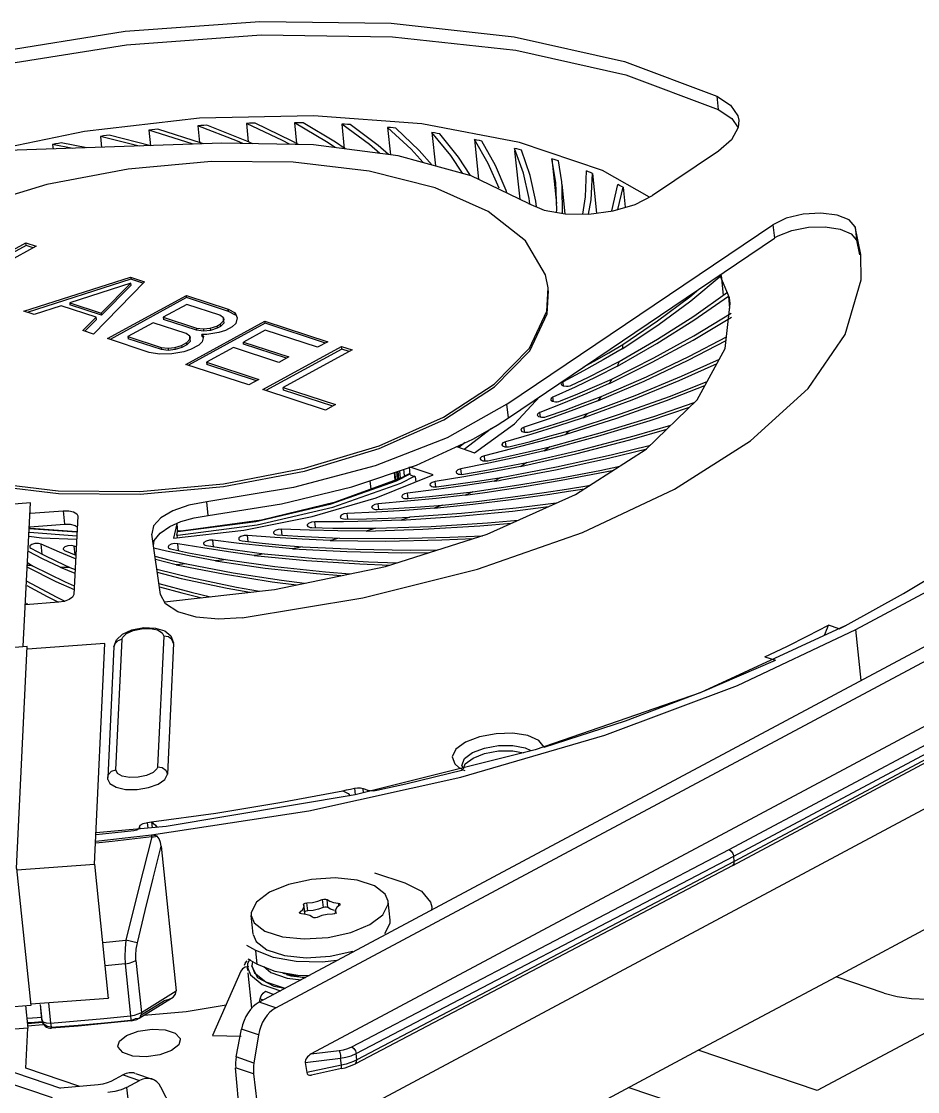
# Model space of a CAD drawing. Header units: millimetres. Extents: x 0 to 594, y 0 to 420.
# Drawn here: x 431.8 to 446.76, y 288.16 to 306.04 of the extents above; entities that cross this region are included whole.
import ezdxf

# ---------------------------------------------------------------- set-up
doc = ezdxf.new("R2010")
doc.units = ezdxf.units.MM
doc.header["$LTSCALE"] = 32.67
doc.layers.add('ASSEM_MEM', color=7, linetype='CONTINUOUS')

msp = doc.modelspace()

# ---------------------------------------------------------------- linework, layer by layer
at = {"layer": 'ASSEM_MEM', "color": 7, "linetype": 'CONTINUOUS'}
for p, q in [((443.403, 304.791), (443.426, 304.567)), ((443.403, 304.791), (443.631, 304.641)), ((434.767, 304.421), (432.847, 304.202)), ((436.673, 304.463), (434.767, 304.421)), ((438.481, 304.326), (436.673, 304.463)), ((443.426, 304.567), (443.654, 304.417)), ((443.654, 304.417), (443.759, 304.263)), ((434.802, 304.006), (434.074, 304.238)), ((434.738, 304.295), (434.767, 304.017)), ((435.403, 304.037), (434.738, 304.295)), ((435.558, 304.041), (434.888, 304.305)), ((435.55, 304.336), (435.582, 304.03)), ((436.153, 304.049), (435.55, 304.336)), ((436.353, 304.346), (436.389, 304)), ((436.889, 304.03), (436.353, 304.346)), ((437.142, 304.323), (437.184, 303.912)), ((437.607, 303.982), (437.142, 304.323)), ((437.909, 304.268), (437.956, 303.812)), ((438.299, 303.905), (437.909, 304.268)), ((440.112, 304.016), (438.481, 304.326)), ((443.759, 304.264), (443.649, 304.063)), ((443.77, 304.388), (443.759, 304.264)), ((432.847, 304.202), (431.251, 303.869)), ((433.114, 304.119), (433.133, 303.935)), ((433.761, 303.957), (433.114, 304.119)), ((433.955, 303.963), (433.262, 304.14)), ((433.924, 304.222), (433.951, 303.963)), ((434.646, 303.996), (433.924, 304.222)), ((438.649, 304.182), (438.707, 303.625)), ((438.962, 303.799), (438.649, 304.182)), ((439.356, 304.065), (439.425, 303.403)), ((439.589, 303.665), (439.356, 304.065)), ((443.649, 304.063), (443.431, 303.874)), ((435.141, 304.005), (427.709, 303.746)), ((432.315, 303.984), (432.323, 303.907)), ((432.656, 303.918), (432.315, 303.984)), ((432.889, 303.926), (432.46, 304.011)), ((434.667, 303.988), (434.646, 303.996)), ((434.834, 303.994), (434.802, 304.006)), ((435.489, 303.999), (435.403, 304.037)), ((435.657, 303.996), (435.558, 304.041)), ((436.268, 303.986), (436.153, 304.049)), ((437.035, 303.932), (436.889, 304.03)), ((437.78, 303.835), (437.607, 303.982)), ((438.502, 303.681), (438.299, 303.905)), ((440.175, 303.504), (440.025, 303.918)), ((441.494, 303.547), (440.112, 304.016)), ((439.158, 303.502), (438.962, 303.799)), ((440.029, 303.877), (440.113, 303.071)), ((440.65, 303.743), (440.727, 303)), ((440.714, 303.347), (440.65, 303.743)), ((440.814, 303.36), (440.76, 303.708)), ((443.431, 303.874), (442.33, 303.129)), ((433.575, 303.571), (432.221, 303.313)), ((437.598, 303.537), (436.333, 303.686)), ((438.701, 303.258), (437.598, 303.537)), ((439.769, 303.255), (439.589, 303.665)), ((442.278, 303.103), (441.494, 303.547)), ((440.273, 303.082), (440.175, 303.504)), ((440.821, 303.275), (440.814, 303.36)), ((441.327, 303.5), (441.395, 302.837)), ((439.587, 302.862), (438.701, 303.258)), ((440.818, 303.319), (440.869, 302.824)), ((441.75, 302.897), (441.84, 303.268)), ((441.84, 303.268), (441.875, 302.934)), ((440.285, 302.989), (440.273, 303.082)), ((440.393, 302.942), (440.381, 303.039)), ((442.039, 302.981), (442.33, 303.129)), ((440.212, 302.371), (439.587, 302.862)), ((439.901, 299.643), (444.341, 302.643)), ((444.341, 302.643), (444.364, 302.419)), ((445.726, 295.884), (458.443, 302.68)), ((445.711, 302.607), (445.734, 302.383)), ((445.81, 302.145), (445.711, 302.607)), ((430.551, 301.618), (431.869, 302.34)), ((431.874, 302.295), (430.605, 301.601)), ((432.044, 302.282), (430.894, 301.653)), ((431.874, 302.295), (431.869, 302.34)), ((431.869, 302.34), (432.044, 302.282)), ((431.994, 302.255), (431.874, 302.295)), ((439.924, 299.419), (444.364, 302.419)), ((440.543, 301.807), (440.212, 302.371)), ((445.734, 302.383), (445.786, 302.14)), ((459.15, 302.157), (435.765, 289.658)), ((445.813, 301.721), (445.81, 302.145)), ((431.833, 301.198), (433.617, 301.767)), ((433.617, 301.767), (433.621, 301.731)), ((433.617, 301.767), (433.85, 301.69)), ((440.587, 301.586), (440.543, 301.807)), ((442.969, 301.374), (443.475, 301.792)), ((443.616, 301.419), (443.456, 301.806)), ((443.475, 301.792), (443.465, 301.812)), ((443.475, 301.792), (443.509, 301.464)), ((433.621, 301.731), (431.89, 301.179)), ((433.621, 301.667), (432.602, 301.339)), ((433.85, 301.69), (432.998, 300.816)), ((433.126, 301.167), (433.621, 301.667)), ((433.625, 301.631), (433.13, 301.131)), ((433.824, 301.664), (433.621, 301.731)), ((433.625, 301.631), (433.621, 301.667)), ((433.231, 300.74), (434.549, 301.461)), ((434.553, 301.425), (433.274, 300.726)), ((434.553, 301.425), (434.549, 301.461)), ((434.549, 301.461), (435.248, 301.232)), ((435.252, 301.196), (434.553, 301.425)), ((443.018, 301.116), (443.58, 301.514)), ((443.022, 301.048), (443.597, 301.451)), ((443.597, 301.451), (443.618, 301.244)), ((443.628, 301.328), (443.616, 301.419)), ((432.007, 301.141), (431.833, 301.198)), ((432.46, 301.287), (432.007, 301.141)), ((433.043, 301.096), (432.46, 301.287)), ((432.602, 301.339), (432.605, 301.303)), ((432.602, 301.339), (433.126, 301.167)), ((433.13, 301.131), (432.605, 301.303)), ((434.556, 301.312), (434.163, 301.097)), ((435.109, 301.13), (434.556, 301.312)), ((435.252, 301.196), (435.248, 301.232)), ((435.248, 301.232), (435.366, 301.169)), ((435.369, 301.133), (435.252, 301.196)), ((443.544, 300.573), (443.628, 301.328)), ((432.823, 300.874), (433.043, 301.096)), ((433.047, 301.06), (432.853, 300.864)), ((433.047, 301.06), (433.043, 301.096)), ((433.126, 301.167), (433.13, 301.131)), ((434.163, 301.097), (434.167, 301.061)), ((434.163, 301.097), (434.716, 300.916)), ((434.72, 300.88), (434.167, 301.061)), ((434.541, 300.31), (435.86, 301.032)), ((435.168, 301.086), (435.109, 301.13)), ((435.115, 300.981), (435.17, 301.037)), ((435.17, 301.037), (435.168, 301.086)), ((435.168, 301.086), (435.172, 301.051)), ((435.17, 301.037), (435.174, 301.001)), ((435.369, 301.133), (435.366, 301.169)), ((435.366, 301.169), (435.398, 301.085)), ((435.398, 301.085), (435.373, 300.995)), ((435.864, 300.996), (435.86, 301.032)), ((435.86, 301.032), (436.908, 300.688)), ((443.008, 300.716), (443.648, 301.1)), ((443.018, 300.785), (443.644, 301.165)), ((432.998, 300.816), (432.823, 300.874)), ((433.995, 301.005), (433.574, 300.775)), ((434.548, 300.824), (433.995, 301.005)), ((435.864, 300.996), (434.585, 300.296)), ((434.716, 300.916), (434.72, 300.88)), ((434.716, 300.916), (434.832, 300.902)), ((434.835, 300.866), (434.72, 300.88)), ((434.832, 300.902), (434.946, 300.914)), ((434.832, 300.902), (434.835, 300.866)), ((434.95, 300.878), (434.835, 300.866)), ((435.093, 300.841), (434.893, 300.809)), ((434.946, 300.914), (435.059, 300.95)), ((434.946, 300.914), (434.95, 300.878)), ((435.063, 300.915), (434.95, 300.878)), ((435.059, 300.95), (435.115, 300.981)), ((435.059, 300.95), (435.063, 300.915)), ((435.119, 300.945), (435.063, 300.915)), ((435.203, 300.877), (435.093, 300.841)), ((435.115, 300.981), (435.119, 300.945)), ((435.174, 301.001), (435.119, 300.945)), ((435.316, 300.938), (435.204, 300.877)), ((435.373, 300.995), (435.316, 300.938)), ((435.866, 300.882), (435.502, 300.683)), ((436.869, 300.666), (435.864, 300.996)), ((436.74, 300.596), (435.866, 300.882)), ((433.93, 300.511), (433.231, 300.74)), ((433.574, 300.775), (433.578, 300.739)), ((433.574, 300.775), (434.127, 300.593)), ((434.131, 300.558), (433.578, 300.739)), ((434.47, 300.628), (434.554, 300.674)), ((434.607, 300.78), (434.548, 300.824)), ((434.554, 300.674), (434.609, 300.73)), ((434.558, 300.638), (434.554, 300.674)), ((434.613, 300.694), (434.558, 300.638)), ((434.607, 300.78), (434.611, 300.744)), ((434.609, 300.73), (434.607, 300.78)), ((434.609, 300.73), (434.613, 300.694)), ((434.812, 300.688), (434.757, 300.632)), ((434.811, 300.776), (434.807, 300.812)), ((434.807, 300.812), (434.837, 300.778)), ((434.893, 300.809), (434.807, 300.812)), ((434.821, 300.764), (434.811, 300.776)), ((434.837, 300.778), (434.812, 300.688)), ((435.505, 300.647), (435.502, 300.683)), ((435.502, 300.683), (436.259, 300.435)), ((436.042, 289.564), (457.117, 300.828)), ((436.908, 300.688), (436.74, 300.596)), ((442.926, 300.38), (443.559, 300.708)), ((442.95, 300.449), (443.566, 300.772)), ((434.103, 300.478), (433.93, 300.511)), ((434.304, 300.486), (434.103, 300.478)), ((434.127, 300.593), (434.131, 300.558)), ((434.127, 300.593), (434.243, 300.58)), ((434.246, 300.544), (434.131, 300.558)), ((434.243, 300.58), (434.357, 300.592)), ((434.243, 300.58), (434.246, 300.544)), ((434.361, 300.556), (434.246, 300.544)), ((434.504, 300.519), (434.304, 300.486)), ((434.357, 300.592), (434.47, 300.628)), ((434.357, 300.592), (434.361, 300.556)), ((434.474, 300.592), (434.361, 300.556)), ((434.47, 300.628), (434.474, 300.592)), ((434.558, 300.638), (434.474, 300.592)), ((434.617, 300.556), (434.504, 300.519)), ((434.757, 300.632), (434.617, 300.556)), ((435.333, 300.591), (434.885, 300.345)), ((436.091, 300.342), (435.333, 300.591)), ((436.219, 300.413), (435.505, 300.647)), ((435.823, 299.89), (437.141, 300.611)), ((437.146, 300.567), (435.877, 299.873)), ((437.316, 300.554), (436.166, 299.925)), ((437.146, 300.567), (437.141, 300.611)), ((437.141, 300.611), (437.316, 300.554)), ((437.267, 300.527), (437.146, 300.567)), ((439.689, 299.979), (440.275, 300.581)), ((439.695, 299.935), (440.28, 300.537)), ((441.823, 300.571), (441.505, 300.384)), ((441.6, 300.505), (441.834, 300.645)), ((443.075, 299.719), (443.544, 300.573)), ((435.59, 299.967), (434.541, 300.31)), ((434.885, 300.345), (434.888, 300.309)), ((434.885, 300.345), (435.758, 300.059)), ((435.719, 300.037), (434.888, 300.309)), ((436.259, 300.435), (436.091, 300.342)), ((441.513, 300.223), (441.771, 300.356)), ((442.778, 300.042), (443.408, 300.325)), ((442.816, 300.111), (443.449, 300.399)), ((441.745, 300.281), (441.396, 300.104)), ((435.758, 300.059), (435.59, 299.967)), ((438.839, 299.427), (439.689, 299.979)), ((440.846, 299.941), (440.838, 300.021)), ((441.609, 299.99), (441.232, 299.825)), ((441.37, 299.94), (441.65, 300.065)), ((442.565, 299.706), (443.205, 299.956)), ((442.616, 299.775), (443.241, 300.022)), ((436.872, 299.547), (435.823, 299.89)), ((436.171, 299.88), (436.166, 299.925)), ((436.166, 299.925), (437.04, 299.639)), ((436.991, 299.612), (436.171, 299.88)), ((457.235, 299.804), (436.634, 288.794)), ((438.844, 299.382), (439.695, 299.935)), ((440.024, 299.315), (440.449, 299.773)), ((441.173, 299.66), (441.472, 299.775)), ((437.04, 299.639), (436.872, 299.547)), ((439.901, 299.643), (438.904, 299.085)), ((439.924, 299.419), (439.901, 299.643)), ((440.677, 299.682), (440.669, 299.763)), ((441.418, 299.701), (441.015, 299.549)), ((442.226, 298.893), (443.075, 299.719)), ((442.289, 299.375), (442.949, 299.597)), ((442.352, 299.442), (443.026, 299.672)), ((443.612, 292.208), (457.53, 299.647)), ((437.766, 298.951), (438.839, 299.427)), ((440.459, 299.426), (440.451, 299.508)), ((441.172, 299.416), (440.746, 299.278)), ((443.686, 292.096), (457.599, 299.533)), ((457.608, 299.442), (443.695, 292.006)), ((437.768, 298.905), (438.844, 299.382)), ((439.188, 298.893), (439.645, 299.242)), ((439.36, 298.835), (440.024, 299.315)), ((440.195, 299.177), (440.186, 299.259)), ((440.281, 299.184), (440.604, 299.283)), ((440.746, 299.278), (440.314, 299.145)), ((442.026, 299.115), (442.638, 299.294)), ((443.671, 291.942), (457.587, 299.379)), ((438.388, 298.629), (439.329, 299.062)), ((440.314, 299.145), (439.876, 299.017)), ((440.291, 299.024), (440.624, 299.115)), ((440.873, 299.136), (440.429, 299.014)), ((440.624, 299.115), (440.955, 299.208)), ((441.139, 298.882), (442.026, 299.115)), ((441.951, 299.05), (442.571, 299.228)), ((436.52, 298.574), (437.766, 298.951)), ((436.522, 298.528), (437.768, 298.905)), ((439.058, 298.937), (439.36, 298.835)), ((439.202, 299.004), (439.098, 298.924)), ((439.979, 298.897), (439.524, 298.785)), ((439.814, 298.968), (439.828, 298.948)), ((439.828, 298.948), (439.867, 298.934)), ((439.885, 298.936), (439.876, 299.017)), ((439.954, 298.937), (440.291, 299.024)), ((440.429, 299.014), (439.979, 298.897)), ((440.234, 298.671), (441.139, 298.882)), ((440.276, 298.853), (440.618, 298.935)), ((441.042, 298.135), (442.226, 298.893)), ((441.048, 298.816), (441.951, 299.05)), ((441.595, 298.743), (442.233, 298.899)), ((441.641, 298.797), (442.294, 298.959)), ((442.696, 298.225), (443.964, 299.035)), ((439.532, 298.704), (439.524, 298.785)), ((439.584, 298.701), (439.931, 298.775)), ((439.931, 298.775), (440.276, 298.853)), ((440.524, 298.866), (440.064, 298.759)), ((440.128, 298.605), (441.048, 298.816)), ((435.166, 298.315), (436.52, 298.574)), ((435.169, 298.27), (436.522, 298.528)), ((438.076, 298.393), (438.063, 298.519)), ((438.077, 298.524), (438.09, 298.399)), ((438.104, 298.533), (438.116, 298.408)), ((438.191, 298.454), (438.18, 298.559)), ((438.287, 298.464), (438.273, 298.598)), ((438.667, 298.465), (438.285, 298.594)), ((439.14, 298.484), (439.132, 298.563)), ((439.882, 298.603), (440.234, 298.671)), ((440.776, 298.412), (441.451, 298.54)), ((441.425, 298.492), (441.684, 298.546)), ((441.451, 298.54), (441.783, 298.609)), ((431.143, 298.349), (432.408, 298.2)), ((438.053, 298.36), (436.941, 297.968)), ((437.039, 298.012), (438.135, 298.415)), ((437.613, 298.367), (437.628, 298.228)), ((437.717, 298.082), (438.667, 298.465)), ((438.037, 298.379), (438.023, 298.506)), ((438.043, 298.381), (438.03, 298.508)), ((438.28, 298.477), (438.053, 298.36)), ((438.13, 298.324), (438.37, 298.447)), ((438.135, 298.415), (438.273, 298.489)), ((438.287, 298.464), (438.376, 298.434)), ((438.385, 298.351), (438.376, 298.434)), ((438.713, 298.263), (438.704, 298.355)), ((439.686, 298.357), (439.207, 298.286)), ((439.446, 298.365), (439.804, 298.42)), ((439.711, 298.37), (439.686, 298.357)), ((439.761, 298.396), (439.711, 298.37)), ((439.804, 298.42), (439.761, 298.396)), ((440.096, 298.297), (440.776, 298.412)), ((440.187, 298.27), (440.808, 298.376)), ((440.808, 298.376), (441.425, 298.492)), ((431.147, 298.304), (432.412, 298.155)), ((432.408, 298.2), (433.772, 298.188)), ((433.772, 298.188), (435.166, 298.315)), ((433.775, 298.143), (435.169, 298.27)), ((436.339, 298.251), (434.889, 298.012)), ((436.995, 297.924), (438.13, 298.324)), ((438.725, 298.22), (438.242, 298.161)), ((438.251, 298.068), (438.242, 298.161)), ((439.207, 298.286), (438.725, 298.22)), ((438.971, 298.141), (439.333, 298.182)), ((439.205, 298.124), (439.533, 298.17)), ((439.333, 298.182), (439.588, 298.219)), ((439.533, 298.17), (439.861, 298.218)), ((439.861, 298.218), (440.187, 298.27)), ((440.522, 298.17), (440.896, 298.227)), ((440.615, 298.143), (440.926, 298.19)), ((440.896, 298.227), (441.269, 298.288)), ((440.926, 298.19), (441.197, 298.234)), ((441.16, 297.503), (442.696, 298.225)), ((441.269, 298.288), (441.285, 298.29)), ((431.945, 297.995), (430.701, 297.902)), ((431.822, 295.601), (431.945, 297.995)), ((432.412, 298.155), (433.775, 298.143)), ((434.913, 297.788), (434.889, 298.012)), ((435.805, 297.713), (437.039, 298.012)), ((438.235, 298.023), (437.75, 297.982)), ((437.76, 297.891), (437.75, 297.982)), ((438.72, 298.07), (438.235, 298.023)), ((439.205, 298.124), (438.72, 298.07)), ((439.572, 297.474), (441.042, 298.135)), ((439.973, 298.053), (440.615, 298.143)), ((431.945, 297.823), (432.492, 297.864)), ((432.492, 297.864), (432.516, 297.64)), ((436.941, 297.968), (435.706, 297.682)), ((435.732, 297.631), (436.995, 297.924)), ((437.242, 297.731), (437.233, 297.821)), ((437.642, 297.924), (437.661, 297.902)), ((438.686, 297.906), (438.201, 297.872)), ((439.142, 297.82), (438.279, 297.757)), ((438.46, 297.933), (438.823, 297.961)), ((439.994, 297.861), (440.596, 297.934)), ((431.933, 297.597), (432.516, 297.64)), ((432.736, 297.773), (432.668, 296.464)), ((432.735, 297.78), (432.736, 297.773)), ((434.388, 297.649), (434.335, 297.406)), ((434.388, 297.649), (434.402, 297.514)), ((434.407, 297.46), (435.732, 297.631)), ((435.706, 297.682), (434.408, 297.515)), ((434.499, 297.535), (435.805, 297.713)), ((436.703, 297.591), (436.694, 297.679)), ((437.115, 297.763), (437.129, 297.743)), ((438.133, 297.707), (437.652, 297.691)), ((439.449, 297.612), (439.976, 297.656)), ((432.716, 297.505), (431.926, 297.563)), ((431.929, 297.505), (432.719, 297.447)), ((431.932, 297.577), (431.955, 297.573)), ((431.955, 297.573), (432.718, 297.52)), ((432.69, 297.621), (432.727, 297.599)), ((433.999, 297.611), (433.97, 297.481)), ((433.97, 297.481), (433.97, 297.474)), ((434.116, 296.469), (433.97, 297.474)), ((434.111, 297.493), (434.272, 297.603)), ((434.39, 297.459), (434.402, 297.514)), ((434.39, 297.46), (434.407, 297.46)), ((434.39, 297.459), (434.395, 297.412)), ((434.392, 297.531), (434.499, 297.535)), ((434.408, 297.515), (434.392, 297.514)), ((435.578, 297.351), (435.567, 297.454)), ((436.001, 297.497), (436.007, 297.485)), ((436.147, 297.457), (436.137, 297.556)), ((436.567, 297.62), (436.576, 297.604)), ((437.552, 297.527), (437.077, 297.531)), ((437.553, 297.527), (438.497, 297.557)), ((437.871, 296.937), (439.572, 297.474)), ((438.497, 297.557), (439.449, 297.612)), ((439.407, 296.892), (441.16, 297.503)), ((431.925, 297.44), (432.131, 297.411)), ((432.141, 297.141), (432.124, 297.309)), ((432.131, 297.411), (432.716, 297.389)), ((432.694, 297.128), (432.678, 297.276)), ((432.71, 297.265), (432.678, 297.276)), ((434.419, 297.196), (434.406, 297.315)), ((434.835, 297.316), (434.836, 297.312)), ((434.884, 297.284), (435.202, 297.234)), ((435, 297.266), (434.989, 297.374)), ((435.422, 297.396), (435.426, 297.387)), ((436.322, 297.231), (435.872, 297.273)), ((436.757, 297.422), (437.105, 297.407)), ((438.814, 297.377), (439.339, 297.401)), ((432.147, 297.065), (431.912, 297.186)), ((431.95, 297.241), (432.162, 297.13)), ((432.496, 297.238), (432.494, 297.227)), ((432.516, 297.202), (432.702, 297.124)), ((434.219, 297.19), (434.005, 297.239)), ((434.623, 297.106), (434.219, 297.19)), ((434.244, 297.26), (434.244, 297.259)), ((434.286, 297.228), (434.587, 297.165)), ((435.034, 297.028), (434.623, 297.106)), ((435.683, 297.118), (435.251, 297.178)), ((435.849, 297.145), (436.71, 297.067)), ((431.899, 296.921), (432.371, 296.681)), ((431.902, 296.993), (431.98, 296.948)), ((431.98, 296.948), (432.527, 296.676)), ((432.443, 296.922), (432.147, 297.065)), ((432.443, 296.922), (432.687, 296.823)), ((432.606, 296.917), (432.69, 296.883)), ((434.38, 296.963), (434.032, 297.049)), ((434.549, 296.978), (435.328, 296.829)), ((435.034, 297.028), (435.866, 296.909)), ((435.202, 297.049), (436.025, 296.935)), ((435.866, 296.909), (436.723, 296.815)), ((436.02, 296.551), (437.871, 296.937)), ((446.518, 296.483), (447.441, 297.036)), ((434.055, 296.892), (434.624, 296.75)), ((434.063, 296.838), (434.463, 296.736)), ((434.463, 296.736), (435.232, 296.571)), ((434.624, 296.75), (435.387, 296.59)), ((436.723, 296.815), (437.127, 296.782)), ((437.493, 296.411), (439.407, 296.892)), ((431.883, 296.617), (432.223, 296.431)), ((431.887, 296.687), (432.373, 296.426)), ((432.371, 296.681), (432.673, 296.549)), ((432.527, 296.676), (432.676, 296.612)), ((434.09, 296.651), (434.629, 296.505)), ((434.098, 296.596), (434.474, 296.492)), ((434.185, 296.342), (436.02, 296.551)), ((435.232, 296.571), (435.606, 296.504)), ((435.387, 296.59), (435.772, 296.523)), ((435.983, 296.679), (436.386, 296.628)), ((437.091, 287.66), (453.912, 296.651)), ((432.223, 296.431), (432.416, 296.34)), ((432.373, 296.426), (432.522, 296.356)), ((434.474, 296.492), (434.807, 296.413)), ((434.629, 296.505), (434.954, 296.43)), ((435.479, 296.077), (437.493, 296.411)), ((445.548, 295.945), (446.518, 296.483)), ((432.414, 296.336), (431.866, 296.296)), ((431.882, 296.321), (431.895, 296.313)), ((443.749, 294.946), (445.726, 295.884)), ((444.924, 295.774), (445.269, 295.952)), ((445.447, 295.891), (445.269, 295.952)), ((445.815, 295.03), (445.726, 295.884)), ((433.34, 295.591), (433.38, 295.709)), ((433.372, 293.537), (433.476, 295.719)), ((433.476, 295.719), (433.403, 295.695)), ((433.476, 295.719), (433.478, 295.731)), ((433.478, 295.731), (433.481, 295.743)), ((433.481, 295.743), (433.487, 295.755)), ((434.172, 295.771), (434.069, 293.589)), ((434.289, 295.775), (434.335, 295.662)), ((434.335, 295.648), (434.308, 295.713)), ((434.335, 295.648), (434.335, 295.661)), ((431.889, 295.597), (430.446, 295.489)), ((431.714, 291.888), (431.889, 295.597)), ((433.188, 295.649), (431.894, 295.552)), ((433.014, 291.962), (433.188, 295.649)), ((433.34, 295.591), (433.236, 293.409)), ((434.335, 295.648), (434.233, 293.466)), ((443.173, 294.844), (444.386, 295.367)), ((444.207, 295.428), (444.386, 295.367)), ((458.121, 295.151), (445.077, 288.18)), ((441.88, 294.359), (443.173, 294.844)), ((440.522, 293.919), (441.88, 294.359)), ((440.37, 293.873), (437.369, 293.121)), ((439.049, 293.882), (438.986, 293.755)), ((439.325, 293.825), (439.524, 293.902)), ((438.986, 293.755), (439.029, 293.636)), ((439.15, 293.609), (439.194, 293.726)), ((439.194, 293.726), (439.325, 293.825)), ((439.204, 293.638), (439.334, 293.735)), ((433.299, 293.513), (433.372, 293.537)), ((433.398, 293.478), (433.372, 293.537)), ((438.693, 293.42), (439.169, 293.54)), ((439.029, 293.636), (439.099, 293.577)), ((439.099, 293.577), (439.169, 293.54)), ((439.183, 293.548), (439.15, 293.609)), ((439.169, 293.54), (439.195, 293.525)), ((439.175, 293.562), (439.204, 293.638)), ((433.237, 293.377), (433.271, 293.31)), ((433.479, 293.433), (433.398, 293.478)), ((433.602, 293.41), (433.479, 293.433)), ((436.591, 292.855), (439.132, 293.414)), ((437.159, 293.19), (437.247, 293.141)), ((437.353, 293.23), (437.364, 293.12)), ((437.506, 293.155), (437.498, 293.227)), ((437.498, 293.227), (437.578, 293.2)), ((437.58, 293.174), (437.578, 293.2)), ((437.578, 293.2), (437.621, 293.191)), ((437.369, 293.121), (434.214, 292.591)), ((437.247, 293.141), (437.281, 293.106)), ((433.969, 292.45), (436.591, 292.855)), ((433.901, 292.66), (433.969, 292.669)), ((433.912, 292.563), (433.901, 292.66)), ((433.969, 292.669), (433.979, 292.569)), ((433.039, 292.347), (433.969, 292.45)), ((434.214, 292.591), (433.041, 292.484)), ((433.674, 292.524), (433.722, 292.536)), ((433.766, 292.579), (433.769, 292.55)), ((433.308, 292.341), (433.037, 292.315)), ((433.973, 292.418), (433.308, 292.341)), ((434.127, 292.264), (434.116, 292.327)), ((434.127, 292.264), (434.378, 289.845)), ((437.31, 288.91), (443.612, 292.208)), ((437.384, 288.799), (443.686, 292.096)), ((443.695, 292.006), (443.686, 292.096)), ((431.72, 291.865), (433.014, 291.962)), ((433.014, 291.962), (433.246, 289.72)), ((443.671, 291.942), (437.37, 288.628)), ((443.695, 292.006), (437.395, 288.692)), ((431.714, 291.888), (431.951, 289.601)), ((437.692, 291.82), (438.194, 291.65)), ((438.194, 291.65), (438.473, 291.511)), ((436.818, 291.372), (436.832, 291.238)), ((436.911, 291.237), (436.897, 291.371)), ((436.506, 291.286), (436.52, 291.151)), ((436.513, 291.263), (436.506, 291.286)), ((436.512, 291.246), (436.513, 291.263)), ((436.527, 291.129), (436.513, 291.263)), ((436.531, 291.311), (436.562, 291.316)), ((436.562, 291.316), (436.653, 291.324)), ((436.575, 291.182), (436.562, 291.316)), ((436.667, 291.19), (436.575, 291.182)), ((436.755, 291.209), (436.667, 291.19)), ((436.832, 291.238), (436.755, 291.209)), ((436.86, 291.246), (436.832, 291.238)), ((436.89, 291.245), (436.86, 291.246)), ((436.911, 291.237), (436.89, 291.245)), ((436.955, 291.208), (436.911, 291.237)), ((437.019, 291.188), (436.955, 291.208)), ((437.005, 291.322), (437.082, 291.311)), ((437.082, 291.311), (437.086, 291.277)), ((437.952, 291.028), (437.919, 291.341)), ((438.646, 291.249), (438.64, 291.195)), ((435.664, 290.791), (435.631, 291.105)), ((436.444, 291.141), (436.435, 291.151)), ((436.468, 291.134), (436.444, 291.141)), ((436.448, 291.144), (436.446, 291.167)), ((436.545, 291.124), (436.468, 291.134)), ((436.989, 291.13), (436.897, 291.122)), ((437.02, 291.135), (436.989, 291.13)), ((437.04, 291.16), (437.038, 291.183)), ((437.038, 291.183), (437.045, 291.16)), ((437.045, 291.16), (437.047, 291.136)), ((445.394, 290.082), (447.335, 291.12)), ((437.296, 290.821), (437.613, 290.953)), ((433.153, 290.653), (433.541, 290.693)), ((435.664, 290.79), (435.713, 290.671)), ((435.713, 290.671), (435.894, 290.531)), ((436.152, 290.751), (436.518, 290.714)), ((436.518, 290.714), (436.916, 290.739)), ((436.916, 290.739), (437.296, 290.821)), ((435.708, 290.518), (435.558, 290.604)), ((435.731, 290.294), (435.708, 290.518)), ((436.002, 290.401), (435.708, 290.518)), ((435.894, 290.531), (436.185, 290.437)), ((436.948, 290.425), (437.328, 290.507)), ((433.527, 290.299), (433.193, 290.265)), ((433.527, 290.299), (433.617, 289.429)), ((433.707, 290.354), (433.797, 289.484)), ((435.533, 290.309), (435.511, 290.269)), ((435.533, 290.309), (435.561, 290.348)), ((435.572, 290.303), (435.57, 290.237)), ((435.611, 290.373), (435.572, 290.303)), ((435.575, 290.383), (435.731, 290.294)), ((435.654, 290.338), (435.643, 290.267)), ((435.731, 290.294), (436.026, 290.177)), ((436.383, 290.334), (436.002, 290.401)), ((436.185, 290.437), (436.551, 290.4)), ((436.815, 290.324), (436.383, 290.334)), ((436.551, 290.4), (436.948, 290.425)), ((437.062, 290.351), (436.815, 290.324)), ((435.46, 290.176), (434.986, 289.1)), ((435.488, 290.215), (435.46, 290.176)), ((435.575, 290.188), (435.57, 290.237)), ((435.57, 290.237), (435.619, 290.112)), ((435.641, 289.557), (435.58, 290.148)), ((435.645, 290.245), (435.643, 290.267)), ((435.643, 290.267), (435.688, 290.149)), ((435.744, 290.066), (435.645, 290.245)), ((435.688, 290.149), (435.873, 289.998)), ((435.84, 290.251), (435.96, 290.152)), ((435.96, 290.152), (436.233, 290.059)), ((436.026, 290.177), (436.407, 290.11)), ((436.483, 290.071), (436.157, 290.135)), ((436.222, 290.122), (436.291, 290.099)), ((435.619, 290.112), (435.815, 289.952)), ((436.015, 289.917), (435.744, 290.066)), ((435.815, 289.952), (436.12, 289.848)), ((435.873, 289.998), (436.177, 289.895)), ((436.233, 290.059), (436.465, 290.032)), ((436.291, 290.099), (436.542, 290.071)), ((436.407, 290.11), (436.602, 290.105)), ((436.537, 290.071), (436.483, 290.071)), ((443.093, 288.853), (445.394, 290.082)), ((446.199, 289.81), (445.394, 290.082)), ((433.797, 289.484), (434.378, 289.845)), ((435.829, 289.808), (435.87, 289.841)), ((435.871, 289.84), (435.937, 289.812)), ((435.937, 289.812), (436.008, 289.788)), ((436.186, 289.883), (436.015, 289.917)), ((431.951, 289.601), (430.507, 289.493)), ((431.863, 289.602), (431.903, 289.221)), ((431.952, 289.623), (431.951, 289.601)), ((433.246, 289.72), (431.952, 289.623)), ((432.11, 289.618), (432.137, 289.357)), ((432.137, 289.364), (432.111, 289.618)), ((432.248, 289.645), (432.283, 289.307)), ((433.247, 289.742), (433.246, 289.72)), ((433.76, 289.388), (434.302, 289.725)), ((433.778, 289.433), (434.184, 289.685)), ((434.302, 289.725), (434.327, 289.743)), ((434.548, 289.503), (435.213, 289.615)), ((436.042, 289.564), (435.765, 289.658)), ((435.767, 289.658), (435.78, 289.713)), ((435.78, 289.713), (435.833, 289.695)), ((431.896, 289.388), (432.143, 289.405)), ((433.746, 289.46), (433.797, 289.484)), ((433.842, 289.439), (434.548, 289.503)), ((431.903, 289.221), (430.658, 289.129)), ((431.869, 288.555), (431.903, 289.221)), ((431.898, 289.317), (432.016, 289.325)), ((431.902, 289.303), (432.149, 289.321)), ((431.903, 289.263), (432.154, 289.286)), ((432.016, 289.325), (432.141, 289.335)), ((432.137, 289.364), (432.137, 289.357)), ((432.137, 289.357), (432.153, 289.331)), ((432.153, 289.331), (432.207, 289.31)), ((432.164, 289.298), (432.154, 289.321)), ((432.207, 289.31), (432.283, 289.307)), ((432.297, 289.222), (432.3, 289.238)), ((433.625, 289.345), (433.623, 289.359)), ((433.675, 289.371), (433.695, 289.381)), ((433.751, 289.384), (433.695, 289.381)), ((433.76, 289.388), (433.751, 289.384)), ((433.551, 289.103), (433.746, 289.175)), ((434.986, 289.1), (435.466, 289.088)), ((435.381, 288.742), (435.469, 289.206)), ((435.754, 289.109), (435.469, 289.206)), ((435.754, 289.109), (435.677, 288.641)), ((435.677, 288.641), (435.381, 288.742)), ((436.533, 288.65), (437.123, 288.722)), ((436.634, 288.794), (437.102, 288.85)), ((437.136, 288.604), (437.123, 288.722)), ((437.298, 288.762), (437.384, 288.799)), ((437.395, 288.692), (437.384, 288.799)), ((441.043, 287.757), (443.093, 288.853)), ((445.077, 288.18), (443.093, 288.853)), ((431.45, 288.558), (432.45, 288.219)), ((432.772, 288.249), (431.869, 288.555)), ((435.482, 287.332), (435.371, 288.563)), ((435.672, 288.461), (435.371, 288.563)), ((436.533, 288.65), (436.557, 288.48)), ((437.136, 288.604), (436.557, 288.48)), ((437.138, 288.548), (436.635, 288.439)), ((437.214, 288.623), (437.136, 288.604)), ((431.216, 288.433), (432.308, 288.063)), ((433.491, 288.443), (433.288, 288.334)), ((433.491, 288.443), (433.768, 288.349)), ((433.55, 288.232), (433.768, 288.349)), ((433.697, 288.468), (433.976, 288.374)), ((435.672, 288.461), (435.817, 287.219)), ((433.074, 288.276), (432.45, 288.219)), ((433.55, 288.232), (433.837, 285.778)), ((434.294, 287.902), (434.123, 288.238)), ((441.937, 288.234), (455.113, 283.764))]:
    msp.add_line(p, q, dxfattribs=at)
for points in [[(427.325, 304.308), (429.217, 304.99), (431.314, 305.52), (433.529, 305.874), (435.776, 306.039), (437.969, 306.008), (440.023, 305.782), (441.86, 305.37), (443.403, 304.791)], [(427.348, 304.083), (429.24, 304.766), (431.337, 305.296), (433.552, 305.65), (435.799, 305.815), (437.992, 305.783), (440.047, 305.558), (441.884, 305.146), (443.426, 304.567)], [(443.631, 304.641), (443.754, 304.461), (443.77, 304.388)], [(434.074, 304.238), (434.024, 304.233), (433.974, 304.228), (433.924, 304.222)], [(434.888, 304.305), (434.838, 304.302), (434.788, 304.299), (434.738, 304.295)], [(435.699, 304.34), (435.649, 304.339), (435.6, 304.338), (435.55, 304.336)], [(436.419, 303.983), (436.305, 304.046), (435.699, 304.34)], [(436.499, 304.344), (436.451, 304.344), (436.402, 304.345), (436.353, 304.346)], [(437.2, 303.91), (437.038, 304.022), (436.499, 304.344)], [(437.284, 304.315), (437.237, 304.318), (437.189, 304.32), (437.142, 304.323)], [(437.925, 303.816), (437.75, 303.968), (437.284, 304.315)], [(438.047, 304.255), (438.001, 304.259), (437.955, 304.264), (437.909, 304.268)], [(438.654, 303.64), (438.437, 303.885), (438.047, 304.255)], [(433.262, 304.14), (433.213, 304.133), (433.164, 304.126), (433.114, 304.119)], [(438.782, 304.163), (438.737, 304.169), (438.693, 304.176), (438.649, 304.182)], [(439.29, 303.466), (439.092, 303.773), (438.782, 304.163)], [(439.482, 304.04), (439.44, 304.049), (439.398, 304.057), (439.356, 304.065)], [(432.46, 304.011), (432.412, 304.002), (432.363, 303.994), (432.315, 303.984)], [(440.26, 303), (439.303, 303.462), (438.084, 303.795), (436.669, 303.979), (435.141, 304.005)], [(439.899, 303.174), (439.887, 303.217), (439.711, 303.633), (439.482, 304.04)], [(440.143, 303.888), (440.104, 303.899), (440.065, 303.909), (440.025, 303.918)], [(440.381, 303.039), (440.289, 303.467), (440.143, 303.888)], [(440.76, 303.708), (440.723, 303.72), (440.687, 303.732), (440.65, 303.743)], [(436.333, 303.686), (434.969, 303.698), (433.575, 303.571)], [(441.165, 302.821), (441.21, 303.107), (441.227, 303.541)], [(441.327, 303.5), (441.294, 303.514), (441.26, 303.527), (441.227, 303.541)], [(440.728, 302.85), (440.731, 302.887), (440.714, 303.347)], [(441.261, 302.82), (441.304, 303.06), (441.327, 303.5)], [(432.221, 303.313), (430.975, 302.935), (429.902, 302.459)], [(440.827, 302.832), (440.828, 302.838), (440.821, 303.275)], [(441.65, 302.872), (441.65, 302.874), (441.75, 303.312)], [(441.84, 303.268), (441.81, 303.283), (441.78, 303.297), (441.75, 303.312)], [(440.26, 303), (440.522, 302.886), (440.871, 302.824), (441.268, 302.82), (441.672, 302.875), (442.039, 302.981)], [(445.711, 302.607), (445.612, 302.722), (445.412, 302.802), (445.142, 302.836), (444.843, 302.817), (444.562, 302.75), (444.341, 302.643)], [(444.364, 302.419), (444.385, 302.433), (444.407, 302.446), (444.43, 302.459)], [(444.43, 302.459), (444.658, 302.548), (444.934, 302.602), (445.215, 302.609), (445.463, 302.571), (445.645, 302.491), (445.734, 302.383)], [(440.275, 300.581), (440.564, 301.2), (440.587, 301.586)], [(441.834, 300.645), (442.415, 301.037), (442.952, 301.44), (443.102, 301.567)], [(443.964, 299.035), (444.926, 299.906), (445.548, 300.811), (445.813, 301.721)], [(440.28, 300.537), (440.569, 301.156), (440.592, 301.541)], [(443.592, 301.472), (443.586, 301.493), (443.58, 301.514)], [(441.824, 300.571), (442.419, 300.967), (442.969, 301.374)], [(441.745, 300.281), (442.404, 300.658), (443.022, 301.048)], [(441.771, 300.356), (442.415, 300.729), (443.018, 301.116)], [(441.61, 299.99), (442.327, 300.345), (443.008, 300.716)], [(441.65, 300.065), (442.352, 300.417), (443.018, 300.785)], [(441.171, 300.261), (441.359, 300.366), (441.6, 300.505)], [(441.834, 300.645), (441.831, 300.62), (441.827, 300.596), (441.823, 300.571)], [(441.505, 300.384), (441.177, 300.201), (440.838, 300.021)], [(441.418, 299.701), (442.189, 300.032), (442.926, 300.38)], [(441.472, 299.775), (442.228, 300.104), (442.95, 300.449)], [(441.771, 300.356), (441.762, 300.331), (441.754, 300.306), (441.745, 300.281)], [(440.98, 299.963), (441.249, 300.092), (441.513, 300.223)], [(441.396, 300.104), (441.037, 299.932), (440.669, 299.763)], [(440.838, 300.021), (440.81, 299.997), (440.807, 299.983)], [(440.807, 299.983), (440.812, 299.971), (440.844, 299.953), (440.895, 299.946)], [(440.895, 299.946), (440.925, 299.948), (440.954, 299.954), (440.98, 299.963)], [(441.172, 299.416), (441.99, 299.72), (442.778, 300.042)], [(441.24, 299.489), (442.043, 299.791), (442.816, 300.111)], [(441.65, 300.065), (441.637, 300.04), (441.623, 300.015), (441.609, 299.99)], [(441.232, 299.825), (440.845, 299.665), (440.451, 299.508)], [(440.796, 299.699), (441.085, 299.818), (441.37, 299.94)], [(440.955, 299.208), (441.798, 299.482), (442.616, 299.775)], [(441.472, 299.775), (441.455, 299.75), (441.436, 299.726), (441.418, 299.701)], [(440.563, 299.438), (440.87, 299.548), (441.173, 299.66)], [(440.669, 299.763), (440.637, 299.74), (440.631, 299.722)], [(440.631, 299.722), (440.633, 299.714), (440.661, 299.694), (440.71, 299.685)], [(440.71, 299.685), (440.739, 299.686), (440.769, 299.691), (440.796, 299.699)], [(440.873, 299.137), (441.732, 299.411), (442.565, 299.706)], [(439.329, 299.062), (439.538, 299.178), (439.736, 299.297), (439.924, 299.419)], [(441.015, 299.549), (440.604, 299.402), (440.186, 299.259)], [(440.451, 299.508), (440.415, 299.486), (440.405, 299.464)], [(440.405, 299.464), (440.406, 299.46), (440.429, 299.439), (440.475, 299.428)], [(440.475, 299.428), (440.504, 299.428), (440.535, 299.431), (440.563, 299.438)], [(440.604, 299.283), (440.924, 299.384), (441.24, 299.489)], [(440.619, 298.935), (441.496, 299.178), (442.352, 299.442)], [(441.24, 299.489), (441.218, 299.464), (441.195, 299.44), (441.172, 299.416)], [(440.186, 299.259), (440.146, 299.238), (440.132, 299.212)], [(440.524, 298.866), (441.417, 299.11), (442.289, 299.375)], [(438.904, 299.085), (437.698, 298.614), (436.339, 298.251)], [(440.132, 299.212), (440.151, 299.189), (440.194, 299.177)], [(440.194, 299.177), (440.222, 299.176), (440.253, 299.178), (440.281, 299.184)], [(440.955, 299.208), (440.928, 299.184), (440.901, 299.16), (440.873, 299.136)], [(439.876, 299.017), (439.833, 298.998), (439.814, 298.972), (439.814, 298.968)], [(439.867, 298.934), (439.895, 298.931), (439.925, 298.932), (439.954, 298.937)], [(440.618, 298.935), (440.587, 298.911), (440.556, 298.889), (440.524, 298.866)], [(440.064, 298.759), (439.6, 298.659), (439.132, 298.563)], [(439.524, 298.785), (439.478, 298.767), (439.454, 298.741), (439.453, 298.733)], [(439.453, 298.733), (439.462, 298.717), (439.498, 298.701)], [(439.498, 298.701), (439.525, 298.697), (439.554, 298.697), (439.584, 298.701)], [(439.804, 298.42), (440.729, 298.597), (441.641, 298.797)], [(439.814, 298.38), (440.71, 298.551), (441.595, 298.743)], [(434.913, 297.788), (436.138, 297.98), (437.311, 298.264), (438.388, 298.629)], [(440.127, 298.605), (439.656, 298.516), (439.181, 298.432), (438.704, 298.355)], [(439.132, 298.563), (439.083, 298.547), (439.055, 298.522), (439.052, 298.509)], [(439.174, 298.476), (439.529, 298.538), (439.882, 298.603)], [(440.234, 298.671), (440.199, 298.649), (440.163, 298.627), (440.127, 298.605)], [(438.704, 298.355), (438.652, 298.34), (438.619, 298.316), (438.614, 298.299)], [(438.727, 298.264), (439.087, 298.313), (439.446, 298.365)], [(439.052, 298.509), (439.058, 298.497), (439.09, 298.479)], [(439.09, 298.479), (439.115, 298.474), (439.144, 298.473), (439.174, 298.476)], [(439.687, 298.357), (439.729, 298.365), (439.772, 298.372), (439.814, 298.38)], [(438.242, 298.161), (438.188, 298.148), (438.151, 298.125), (438.143, 298.104)], [(438.614, 298.299), (438.617, 298.29), (438.645, 298.271)], [(438.645, 298.271), (438.669, 298.265), (438.697, 298.263), (438.727, 298.264)], [(438.823, 297.961), (439.39, 298.022), (439.957, 298.092), (440.522, 298.17)], [(439.333, 298.182), (439.29, 298.163), (439.248, 298.143), (439.205, 298.124)], [(439.588, 298.219), (439.842, 298.257), (440.096, 298.297)], [(434.889, 298.012), (434.589, 297.956), (434.324, 297.864)], [(434.335, 297.406), (435.508, 297.542), (436.651, 297.77), (437.717, 298.082)], [(437.75, 297.982), (437.695, 297.971), (437.655, 297.95), (437.642, 297.924)], [(438.143, 298.104), (438.144, 298.099), (438.167, 298.078)], [(438.167, 298.078), (438.189, 298.071), (438.217, 298.068), (438.246, 298.068)], [(438.246, 298.068), (438.608, 298.103), (438.971, 298.141)], [(438.686, 297.906), (439.33, 297.974), (439.973, 298.053)], [(440.721, 297.991), (440.053, 297.909), (439.142, 297.82)], [(432.492, 297.864), (432.586, 297.863), (432.667, 297.845), (432.719, 297.813), (432.735, 297.78)], [(434.324, 297.864), (434.121, 297.745), (433.999, 297.611)], [(437.233, 297.821), (437.177, 297.812), (437.133, 297.792), (437.115, 297.766), (437.115, 297.763)], [(438.201, 297.872), (437.716, 297.843), (437.233, 297.821)], [(437.661, 297.902), (437.681, 297.894), (437.707, 297.889), (437.735, 297.888)], [(437.735, 297.888), (438.098, 297.909), (438.46, 297.933)], [(438.134, 297.707), (439.038, 297.77), (439.994, 297.861)], [(438.823, 297.961), (438.777, 297.943), (438.731, 297.924), (438.686, 297.906)], [(432.516, 297.64), (432.609, 297.639), (432.69, 297.621)], [(434.272, 297.603), (434.458, 297.684), (434.678, 297.748), (434.913, 297.788)], [(436.694, 297.679), (436.637, 297.672), (436.59, 297.653), (436.568, 297.628), (436.567, 297.62)], [(437.652, 297.691), (437.171, 297.682), (436.694, 297.679)], [(437.129, 297.743), (437.147, 297.734), (437.172, 297.729), (437.199, 297.726)], [(437.199, 297.726), (437.558, 297.733), (437.918, 297.743), (438.279, 297.757)], [(437.705, 297.572), (438.637, 297.604), (439.575, 297.662), (440.089, 297.706)], [(438.279, 297.757), (438.23, 297.74), (438.182, 297.723), (438.133, 297.707)], [(433.998, 297.285), (434.014, 297.371), (434.111, 297.493)], [(435.567, 297.454), (435.511, 297.452), (435.458, 297.436), (435.427, 297.412), (435.422, 297.396)], [(436.947, 297.368), (436.483, 297.391), (436.023, 297.419), (435.567, 297.454)], [(436.137, 297.556), (436.081, 297.552), (436.03, 297.534), (436.003, 297.509), (436.001, 297.497)], [(436.007, 297.485), (436.021, 297.475), (436.042, 297.467), (436.067, 297.462)], [(436.067, 297.462), (436.411, 297.44), (436.757, 297.422)], [(437.077, 297.531), (436.606, 297.54), (436.137, 297.556)], [(436.576, 297.604), (436.592, 297.594), (436.615, 297.587), (436.642, 297.584)], [(436.642, 297.584), (436.994, 297.576), (437.349, 297.572), (437.705, 297.572)], [(437.105, 297.407), (438.021, 297.403), (438.947, 297.423), (439.492, 297.449)], [(437.705, 297.572), (437.654, 297.557), (437.603, 297.542), (437.552, 297.527)], [(431.938, 297.277), (431.934, 297.264), (431.934, 297.262)], [(432.124, 297.309), (432.078, 297.32), (432.02, 297.317), (431.968, 297.301), (431.938, 297.277)], [(432.699, 297.06), (432.432, 297.171), (432.124, 297.309)], [(432.678, 297.276), (432.63, 297.285), (432.571, 297.28), (432.521, 297.262), (432.496, 297.238)], [(434.406, 297.315), (434.352, 297.317), (434.295, 297.306), (434.255, 297.284), (434.244, 297.26)], [(435.251, 297.178), (434.825, 297.244), (434.406, 297.315)], [(434.989, 297.374), (434.933, 297.374), (434.878, 297.36), (434.843, 297.337), (434.835, 297.316)], [(434.836, 297.312), (434.845, 297.3), (434.862, 297.29), (434.884, 297.284)], [(435.872, 297.273), (435.428, 297.32), (434.989, 297.374)], [(435.426, 297.387), (435.437, 297.376), (435.456, 297.367), (435.48, 297.362)], [(435.48, 297.362), (435.812, 297.326), (436.147, 297.293), (436.485, 297.264)], [(436.485, 297.264), (436.431, 297.253), (436.377, 297.242), (436.322, 297.231)], [(436.485, 297.264), (437.377, 297.223), (438.284, 297.206), (438.734, 297.21)], [(437.105, 297.407), (437.053, 297.394), (437, 297.381), (436.947, 297.368)], [(436.948, 297.368), (437.875, 297.36), (438.814, 297.377)], [(431.934, 297.262), (431.938, 297.251), (431.95, 297.241)], [(432.162, 297.13), (432.381, 297.022), (432.606, 296.917)], [(432.494, 297.227), (432.494, 297.225), (432.501, 297.212), (432.516, 297.202)], [(434.024, 297.107), (434.257, 297.047), (434.549, 296.978)], [(434.244, 297.259), (434.25, 297.246), (434.265, 297.236), (434.286, 297.228)], [(434.587, 297.165), (434.892, 297.105), (435.202, 297.049)], [(435.202, 297.234), (435.524, 297.188), (435.849, 297.145)], [(435.849, 297.145), (435.793, 297.136), (435.738, 297.126), (435.683, 297.118)], [(435.683, 297.118), (436.553, 297.035), (437.445, 296.977), (437.939, 296.959)], [(436.323, 297.231), (437.225, 297.186), (438.144, 297.165), (438.599, 297.167)], [(431.98, 296.948), (431.927, 296.951), (431.9, 296.953)], [(432.606, 296.917), (432.551, 296.918), (432.497, 296.92), (432.443, 296.922)], [(434.549, 296.978), (434.492, 296.973), (434.436, 296.968), (434.38, 296.963)], [(434.38, 296.963), (435.167, 296.809), (435.983, 296.679)], [(435.202, 297.049), (435.146, 297.042), (435.09, 297.035), (435.034, 297.028)], [(436.025, 296.935), (436.873, 296.845), (437.28, 296.814)], [(436.71, 297.067), (437.591, 297.013), (438.061, 296.998)], [(435.328, 296.829), (436.137, 296.704), (436.523, 296.656)], [(432.668, 296.464), (432.648, 296.421), (432.591, 296.381), (432.508, 296.351), (432.414, 296.336)], [(435.479, 296.077), (435.085, 296.054), (434.713, 296.088), (434.409, 296.176), (434.203, 296.309), (434.116, 296.469)], [(433.38, 295.709), (433.48, 295.805), (433.638, 295.876), (433.837, 295.913), (434.034, 295.905), (434.187, 295.857), (434.289, 295.775)], [(433.487, 295.755), (433.55, 295.815), (433.661, 295.865), (433.8, 295.894), (433.943, 295.898), (434.065, 295.875), (434.146, 295.829), (434.172, 295.771)], [(445.548, 295.945), (443.127, 294.826), (440.37, 293.873)], [(445.447, 295.891), (445.481, 295.909), (445.515, 295.927), (445.548, 295.945)], [(433.403, 295.695), (433.354, 295.642), (433.34, 295.591)], [(434.308, 295.713), (434.249, 295.758), (434.172, 295.771)], [(444.207, 295.428), (444.57, 295.599), (444.924, 295.774)], [(439.132, 293.414), (441.535, 294.116), (443.749, 294.946)], [(439.441, 294.089), (439.207, 293.998), (439.049, 293.882)], [(440.522, 293.919), (440.431, 294.029), (440.249, 294.109), (440, 294.148), (439.718, 294.141), (439.441, 294.089)], [(439.524, 293.902), (439.762, 293.944), (440.001, 293.945), (440.204, 293.905)], [(440.204, 293.905), (440.301, 293.861), (440.305, 293.857)], [(439.334, 293.735), (439.527, 293.811), (439.761, 293.854), (439.998, 293.857), (440.175, 293.824)], [(433.236, 293.409), (433.25, 293.46), (433.299, 293.513)], [(434.058, 293.553), (433.996, 293.492), (433.885, 293.442), (433.746, 293.413), (433.602, 293.41)], [(434.069, 293.589), (434.068, 293.577), (434.064, 293.565), (434.058, 293.553)], [(434.069, 293.589), (434.146, 293.576), (434.206, 293.531), (434.233, 293.466)], [(433.237, 293.377), (433.236, 293.388), (433.236, 293.398), (433.236, 293.409)], [(433.535, 293.212), (433.725, 293.21), (433.916, 293.241), (434.08, 293.301), (434.191, 293.379), (434.233, 293.466)], [(437.726, 293.197), (438.211, 293.306), (438.693, 293.42)], [(433.271, 293.31), (433.375, 293.247), (433.535, 293.212)], [(433.969, 292.669), (435.043, 292.816), (436.109, 292.99), (437.159, 293.19)], [(437.159, 293.19), (437.224, 293.204), (437.289, 293.217), (437.353, 293.23)], [(437.353, 293.23), (437.404, 293.237), (437.456, 293.236), (437.498, 293.227)], [(437.621, 293.191), (437.674, 293.19), (437.726, 293.197)], [(433.766, 292.579), (433.779, 292.613), (433.83, 292.643), (433.901, 292.66)], [(433.969, 292.669), (434.035, 292.613), (434.06, 292.577)], [(433.044, 292.456), (433.254, 292.478), (433.464, 292.5), (433.674, 292.524)], [(433.722, 292.536), (433.756, 292.556), (433.766, 292.579)], [(433.973, 292.418), (433.972, 292.425), (433.971, 292.432), (433.969, 292.445)], [(434.062, 292.428), (434.036, 292.439), (434.005, 292.442), (433.969, 292.445)], [(433.973, 292.418), (433.829, 291.85), (433.685, 291.275), (433.541, 290.693)], [(433.731, 290.651), (433.861, 291.189), (433.994, 291.727), (434.127, 292.264)], [(433.973, 292.418), (434.002, 292.42), (434.032, 292.424), (434.062, 292.428)], [(434.116, 292.327), (434.096, 292.383), (434.062, 292.428)], [(443.612, 292.208), (443.646, 292.182), (443.673, 292.142), (443.686, 292.096)], [(443.671, 291.942), (443.691, 291.966), (443.695, 292.006)], [(437.919, 291.342), (437.87, 291.461), (437.689, 291.601), (437.398, 291.695), (437.032, 291.732), (436.635, 291.707), (436.254, 291.625), (435.937, 291.493)], [(435.937, 291.493), (435.721, 291.33), (435.632, 291.153), (435.631, 291.104)], [(436.653, 291.324), (436.741, 291.343), (436.818, 291.372)], [(436.818, 291.372), (436.846, 291.38), (436.876, 291.38), (436.897, 291.371)], [(436.897, 291.371), (436.942, 291.343), (437.005, 291.322)], [(438.473, 291.511), (438.625, 291.33), (438.646, 291.249)], [(436.446, 291.167), (436.491, 291.205), (436.512, 291.246)], [(436.506, 291.286), (436.509, 291.3), (436.531, 291.311)], [(437.105, 291.279), (437.059, 291.241), (437.038, 291.2), (437.038, 291.183)], [(437.082, 291.311), (437.107, 291.305), (437.115, 291.295)], [(437.115, 291.295), (437.115, 291.293), (437.105, 291.279)], [(437.613, 290.953), (437.829, 291.116), (437.919, 291.293), (437.919, 291.342)], [(435.631, 291.104), (435.68, 290.985), (435.861, 290.845), (436.152, 290.751)], [(436.435, 291.151), (436.435, 291.153), (436.446, 291.167)], [(436.575, 291.182), (436.545, 291.177), (436.523, 291.165)], [(436.654, 291.075), (436.609, 291.103), (436.545, 291.124)], [(436.733, 291.074), (436.705, 291.066), (436.674, 291.066), (436.654, 291.075)], [(436.897, 291.122), (436.809, 291.103), (436.733, 291.074)], [(437.045, 291.16), (437.041, 291.146), (437.02, 291.135)], [(437.862, 290.803), (437.951, 290.979), (437.952, 291.028)], [(446.199, 289.81), (446.412, 289.754), (446.653, 289.719), (446.915, 289.708), (447.191, 289.721), (447.461, 289.758), (447.72, 289.815), (447.958, 289.893), (448.17, 289.989), (448.339, 290.096), (448.464, 290.212), (448.54, 290.332), (448.563, 290.455), (448.532, 290.57), (448.449, 290.676), (448.318, 290.769), (448.139, 290.847)], [(433.541, 290.693), (433.525, 290.554), (433.52, 290.422), (433.527, 290.299)], [(433.731, 290.651), (433.678, 290.661), (433.613, 290.676), (433.541, 290.693)], [(433.707, 290.354), (433.703, 290.444), (433.711, 290.544), (433.731, 290.651)], [(433.527, 290.299), (433.594, 290.31), (433.656, 290.329), (433.707, 290.354)], [(435.589, 290.249), (435.531, 290.24), (435.488, 290.215)], [(434.327, 289.743), (434.367, 289.792), (434.378, 289.845)], [(435.78, 289.713), (435.799, 289.765), (435.829, 289.808)], [(434.184, 289.685), (434.264, 289.705), (434.302, 289.725)], [(432.283, 289.307), (432.728, 289.343), (433.172, 289.384), (433.617, 289.429)], [(433.617, 289.429), (433.684, 289.441), (433.746, 289.46)], [(433.617, 289.429), (433.623, 289.371), (433.625, 289.345), (433.625, 289.345)], [(433.797, 289.484), (433.788, 289.421), (433.76, 289.389)], [(432.3, 289.238), (432.223, 289.252), (432.164, 289.298)], [(432.283, 289.307), (432.291, 289.248), (432.297, 289.223), (432.297, 289.222)], [(433.625, 289.345), (433.182, 289.299), (432.74, 289.259), (432.297, 289.222)], [(432.3, 289.238), (432.741, 289.274), (433.182, 289.314), (433.623, 289.359)], [(433.623, 289.359), (433.65, 289.364), (433.675, 289.371)], [(433.625, 289.345), (433.723, 289.369), (433.76, 289.389)], [(433.404, 288.922), (433.43, 289.006), (433.551, 289.103)], [(433.746, 289.175), (433.977, 289.207), (434.197, 289.194)], [(434.197, 289.194), (434.364, 289.137), (434.445, 289.048), (434.448, 289.029)], [(434.302, 288.848), (434.106, 288.777), (433.876, 288.744), (433.655, 288.758), (433.488, 288.815), (433.408, 288.903), (433.404, 288.922)], [(434.448, 289.029), (434.422, 288.945), (434.302, 288.848)], [(437.102, 288.85), (437.173, 288.862), (437.242, 288.882), (437.31, 288.91)], [(437.31, 288.91), (437.344, 288.885), (437.371, 288.844), (437.384, 288.799)], [(437.102, 288.85), (437.111, 288.817), (437.119, 288.77), (437.123, 288.722)], [(437.123, 288.722), (437.212, 288.738), (437.298, 288.762)], [(437.395, 288.692), (437.339, 288.666), (437.28, 288.643), (437.214, 288.623)], [(437.371, 288.628), (437.391, 288.653), (437.395, 288.692)], [(437.138, 288.548), (437.139, 288.549), (437.14, 288.567), (437.136, 288.604)], [(437.138, 288.548), (437.201, 288.563), (437.347, 288.617), (437.371, 288.628)], [(433.288, 288.334), (433.226, 288.308), (433.153, 288.288), (433.074, 288.276)], [(433.55, 288.232), (433.46, 288.194), (433.354, 288.165), (433.24, 288.148)]]:
    msp.add_lwpolyline(points, dxfattribs=at)
msp.add_arc((432.286, 289.372), 0.15, 185.91, 274.4031, dxfattribs=at)
for centre, major_axis, ratio, start_param, end_param in [((432.304, 300.595), (10.859, 27.092), 0.471544, -1.559319, -1.55319), ((435.806, 289.212), (0.169, 0.47), 0.648033, 0.622657, 1.812947), ((436.095, 289.114), (0.151, 0.477), 0.663137, 6.880997, 8.071286), ((435.718, 288.748), (0.169, 0.47), 0.648033, -4.470239, -4.089732), ((436.655, 288.708), (0.112, 0.083), 0.597372, 1.324472, 2.823814), ((436.018, 288.646), (0.151, 0.477), 0.663137, -4.495084, -4.114578), ((433.531, 287.997), (0.169, 0.47), 0.648033, 0.012063, 0.622657), ((433.821, 287.898), (0.151, 0.477), 0.663137, 5.690707, 6.880997), ((436.677, 288.551), (0.108, 0.097), 0.544918, 2.787141, 3.900663)]:
    msp.add_ellipse(centre, major_axis=major_axis, ratio=ratio, start_param=start_param, end_param=end_param, dxfattribs=at)

doc.saveas('drawing.dxf')
